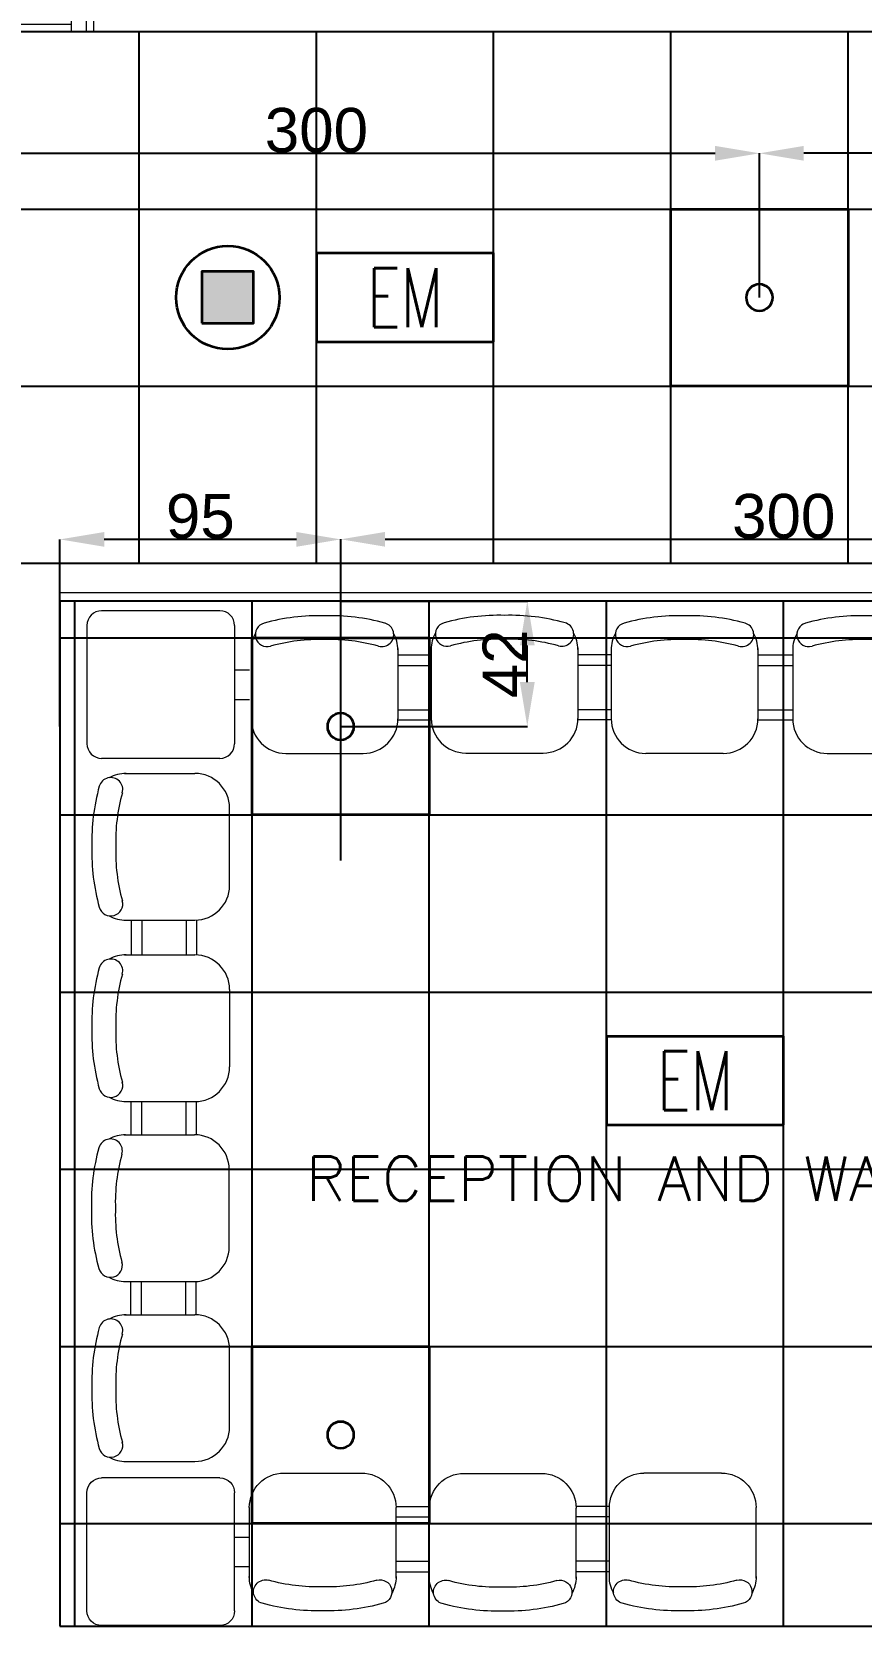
# Model space of a CAD drawing. Header units: inches. Extents: x -12418 to 57169, y -29325 to 19878.
# Drawn here: x 23854 to 26662, y -6347 to -947 of the extents above; entities that cross this region are included whole.
import ezdxf
from ezdxf.enums import TextEntityAlignment as Align

# ---------------------------------------------------------------- set-up
doc = ezdxf.new("R2010")
doc.units = ezdxf.units.IN
doc.header["$LTSCALE"] = 25
doc.header["$MEASUREMENT"] = 0
doc.header["$PDMODE"] = 3
doc.layers.get('0').update_dxf_attribs({"color": 8})
doc.layers.get('Defpoints').update_dxf_attribs({"color": 8})
for name, color, linetype, lineweight in [('00-Ground Floor$0$72_EGR_BASE_TEXT', 252, 'Continuous', 5), ('00-Ground Floor$0$Aluminum', 251, 'Continuous', 5), ('00-Ground Floor$0$LOADING', 253, 'Continuous', 5), ('00-Ground Floor$0$Walls', 251, 'Continuous', 5), ('E-DIM', 6, 'Continuous', 18), ('E-LITE-CIRC-NUMB', 6, 'Continuous', 25), ('E-LITE-CLNG', 150, 'Continuous', 35), ('E-LITE-CLNG @ 100', 150, 'Continuous', 35), ('E-LITE-CTRL', 6, 'Continuous', 25), ('T-INTC-CLNG @ 100', 33, 'Continuous', 35), ('T-INTC-DEVC-NUMB', 2, 'Continuous', 25)]:
    doc.layers.add(name, color=color, linetype=linetype, lineweight=lineweight)
doc.layers.add('00-Ground Floor$0$False Ceiling', color=251, linetype='Continuous')
doc.styles.add('00-Ground Floor$0$SIMPLEX', font='SIMPLEX.shx', dxfattribs={"height": 150})
doc.styles.add('00-Ground Floor$0$Standard', font='arial.ttf')
doc.styles.add('DC_Simplex', font='SIMPLEX.shx', dxfattribs={"width": 0.7})
doc.styles.get("Standard").update_dxf_attribs({"font": 'arial.ttf'})
doc.dimstyles.get("Standard").update_dxf_attribs({"dimtxt": 150, "dimasz": 150, "dimexe": 0.18, "dimexo": 0.0625, "dimgap": 1, "dimtad": 1, "dimdec": 0, "dimlfac": 0.1, "dimzin": 0, "dimdsep": 46, "dimtxsty": 'Standard', "dimcen": 0.09, "dimclrd": 256, "dimclrt": 7, "dimadec": 0, "dimazin": 0, "dimtfac": 1, "dimtdec": 0, "dimtofl": 0, "dimtmove": 0, "dimatfit": 3, "dimfxl": 1, "dimtolj": 1, "dimtzin": 0, "dimarcsym": 0})

# ---------------------------------------------------------------- blocks, each defined once
blk = doc.blocks.new('00-Ground Floor$0$3 seats beam chair')
at = {"layer": '00-Ground Floor$0$LOADING', "ltscale": 20}
for p, q in [((-740534, -1008988.2), (-740317.9, -1008988.2)), ((-740534, -1008988.2), (-740295.5, -1008988.2)), ((-740178.3, -1009367.9), (-740178.3, -1009105.4)), ((-740534, -1009485), (-740295.5, -1009485)), ((-740511, -1009485), (-740511, -1009602.9)), ((-740474.9, -1009485), (-740474.9, -1009602.9)), ((-740325, -1009485), (-740325, -1009602.9)), ((-740290.3, -1009484.9), (-740290.3, -1009602.9)), ((-740534, -1009602.8), (-740295.5, -1009602.8)), ((-740178.3, -1009720), (-740178.3, -1009982.5)), ((-740534, -1010099.7), (-740295.5, -1010099.7)), ((-740534, -1010099.7), (-740317.9, -1010099.7)), ((-740512.3, -1010099.6), (-740512.3, -1010212.3)), ((-740476.2, -1010099.6), (-740476.2, -1010212.3)), ((-740326.3, -1010099.6), (-740326.3, -1010212.3)), ((-740291.5, -1010099.6), (-740291.5, -1010212.4)), ((-740535.3, -1010212.3), (-740319.1, -1010212.3)), ((-740535.3, -1010212.3), (-740296.7, -1010212.3)), ((-740179.5, -1010592), (-740179.5, -1010329.5)), ((-740535.3, -1010709.2), (-740296.7, -1010709.2)), ((-740512.3, -1010821.9), (-740512.3, -1010709.2)), ((-740476.2, -1010821.9), (-740476.2, -1010709.2)), ((-740326.3, -1010821.9), (-740326.3, -1010709.2)), ((-740291.5, -1010821.9), (-740291.5, -1010709.1)), ((-740534, -1010821.8), (-740295.5, -1010821.8)), ((-740534, -1010821.8), (-740317.9, -1010821.8)), ((-740178.3, -1011201.5), (-740178.3, -1010939)), ((-740534, -1011318.7), (-740295.5, -1011318.7))]:
    blk.add_line(p, q, dxfattribs=at)
for centre, radius, start, end in [((-740528.8, -1009105.4), 117.2, 90, 118.9699), ((-740295.5, -1009105.4), 117.2, 0, 90), ((-739957.4, -1009217.1), 687.4, 164.361, 181.6247), ((-740580.4, -1009042.7), 40.5, 344.361, 164.361), ((-739957.4, -1009217.1), 606.4, 164.361, 181.8419), ((-739957.4, -1009256.1), 687.4, 178.3753, 195.639), ((-739957.4, -1009256.1), 606.4, 178.1581, 195.639), ((-740295.5, -1009367.9), 117.2, 270, 0), ((-740580.4, -1009430.5), 40.5, 195.639, 15.639), ((-740528.8, -1009367.9), 117.2, 241.0301, 270), ((-740580.4, -1009657.4), 40.5, 344.361, 164.361), ((-740528.8, -1009720), 117.2, 90, 118.9699), ((-740295.5, -1009720), 117.2, 0, 90), ((-739957.4, -1009831.8), 687.4, 164.361, 181.6247), ((-739957.4, -1009831.8), 606.4, 164.361, 181.8419), ((-739957.4, -1009870.8), 687.4, 178.3753, 195.639), ((-739957.4, -1009870.8), 606.4, 178.1581, 195.639), ((-740295.5, -1009982.5), 117.2, 270, 0), ((-740580.4, -1010045.1), 40.5, 195.639, 15.639), ((-740528.8, -1009982.5), 117.2, 241.0301, 270), ((-740581.6, -1010266.9), 40.5, 344.361, 164.361), ((-740530.1, -1010329.5), 117.2, 90, 118.9699), ((-740296.7, -1010329.5), 117.2, 0, 90), ((-739958.7, -1010441.3), 687.4, 164.361, 181.6247), ((-739958.7, -1010441.3), 606.4, 164.361, 181.8419), ((-739958.7, -1010480.3), 687.4, 178.3753, 195.639), ((-739958.7, -1010480.3), 606.4, 178.1581, 195.639), ((-740296.7, -1010592), 117.2, 270, 0), ((-740581.6, -1010654.6), 40.5, 195.639, 15.639), ((-740530.1, -1010592), 117.2, 241.0301, 270), ((-740528.8, -1010939), 117.2, 90, 118.9699), ((-740295.5, -1010939), 117.2, 0, 90), ((-739957.4, -1011050.8), 687.4, 164.361, 181.6247), ((-740580.4, -1010876.4), 40.5, 344.361, 164.361), ((-739957.4, -1011050.8), 606.4, 164.361, 181.8419), ((-739957.4, -1011089.8), 687.4, 178.3753, 195.639), ((-739957.4, -1011089.8), 606.4, 178.1581, 195.639), ((-740295.5, -1011201.5), 117.2, 270, 0), ((-740580.4, -1011264.1), 40.5, 195.639, 15.639), ((-740528.8, -1011201.5), 117.2, 241.0301, 270)]:
    blk.add_arc(centre, radius, start, end, dxfattribs=at)
at = {"layer": '00-Ground Floor$0$LOADING', "ltscale": 10, "style": '00-Ground Floor$0$Standard'}
blk.add_attdef('NMF0003', text='', height=50, dxfattribs=at).set_placement((-740377, -1009031.1), align=Align.TOP_CENTER)
blk = doc.blocks.new('00-Ground Floor$0$GF21009T-P')
for p, q in [((0.4002, 0.5), (0, 0.5)), ((-0.0499, 0.4501), (-0.0499, 0.0499)), ((0.4501, 0.4501), (0.4501, 0.0499)), ((0.4501, 0.3), (0.5001, 0.3)), ((0.4501, 0.2), (0.5001, 0.2)), ((0.4002, 0), (0, 0))]:
    blk.add_line(p, q)
for centre, start, end in [((0, 0.4501), 90, 180), ((0.4002, 0.4501), 0, 90), ((0, 0.0499), 180, 270), ((0.4002, 0.0499), 270, 0)]:
    blk.add_arc(centre, 0.0499, start, end)
blk = doc.blocks.new('00-Ground Floor$0$3seater')
at = {"layer": '00-Ground Floor$0$LOADING', "ltscale": 20}
for p, q in [((-958973.1, -382949.7, 0), (-958973.1, -383188.2, 0)), ((-958476.3, -382949.7, 0), (-958476.3, -383188.2, 0)), ((-958476.3, -382949.7, 0), (-958476.3, -383165.8, 0)), ((-958363.6, -382948.4, 0), (-958363.6, -383187, 0)), ((-957866.8, -382948.4, 0), (-957866.8, -383164.5, 0)), ((-957866.8, -382948.4, 0), (-957866.8, -383187, 0)), ((-957754.1, -382949.7, 0), (-957754.1, -383188.2, 0)), ((-957754.1, -382949.7, 0), (-957754.1, -383165.8, 0)), ((-957257.3, -382949.7, 0), (-957257.3, -383188.2, 0)), ((-958476.3, -382971.4, 0), (-958363.6, -382971.4, 0)), ((-958476.3, -383007.5, 0), (-958363.6, -383007.5, 0)), ((-957754.1, -382971.4, 0), (-957866.8, -382971.4, 0)), ((-957754.1, -383007.5, 0), (-957866.8, -383007.5, 0)), ((-958476.3, -383157.4, 0), (-958363.6, -383157.4, 0)), ((-957754.1, -383157.4, 0), (-957866.8, -383157.4, 0)), ((-958476.3, -383192.2, 0), (-958363.5, -383192.2, 0)), ((-957754.1, -383192.2, 0), (-957866.9, -383192.2, 0)), ((-958856, -383305.4, 0), (-958593.5, -383305.4, 0)), ((-958246.5, -383304.2, 0), (-957984, -383304.2, 0)), ((-957374.4, -383305.4, 0), (-957636.9, -383305.4, 0))]:
    blk.add_line(p, q, dxfattribs=at)
for centre, radius, start, end in [((-958744.2, -383526.3, 0), 687.4, 88.3753, 105.639), ((-958705.2, -383526.3, 0), 687.4, 74.361, 91.6247), ((-958134.7, -383525, 0), 687.4, 88.3753, 105.639), ((-958095.7, -383525, 0), 687.4, 74.361, 91.6247), ((-957525.2, -383526.3, 0), 687.4, 88.3753, 105.639), ((-957486.2, -383526.3, 0), 687.4, 74.361, 91.6247), ((-958856, -382954.9, 0), 117.2, 151.0301, 180), ((-958918.6, -382903.3, 0), 40.5, 105.639, 285.639), ((-958530.8, -382903.3, 0), 40.5, 254.361, 74.361), ((-958593.5, -382954.9, 0), 117.2, 0, 28.9699), ((-958246.5, -382953.6, 0), 117.2, 151.0301, 180), ((-958309.1, -382902.1, 0), 40.5, 105.639, 285.639), ((-957921.3, -382902.1, 0), 40.5, 254.361, 74.361), ((-957984, -382953.6, 0), 117.2, 0, 28.9699), ((-957636.9, -382954.9, 0), 117.2, 151.0301, 180), ((-957699.6, -382903.3, 0), 40.5, 105.639, 285.639), ((-957311.8, -382903.3, 0), 40.5, 254.361, 74.361), ((-957374.4, -382954.9, 0), 117.2, 0, 28.9699), ((-958744.2, -383526.3, 0), 606.4, 88.1581, 105.639), ((-958705.2, -383526.3, 0), 606.4, 74.361, 91.8419), ((-958134.7, -383525, 0), 606.4, 88.1581, 105.639), ((-958095.7, -383525, 0), 606.4, 74.361, 91.8419), ((-957525.2, -383526.3, 0), 606.4, 88.1581, 105.639), ((-957486.2, -383526.3, 0), 606.4, 74.361, 91.8419), ((-958856, -383188.2, 0), 117.2, 180, 270), ((-958593.5, -383188.2, 0), 117.2, 270, 0), ((-958246.5, -383187, 0), 117.2, 180, 270), ((-957984, -383187, 0), 117.2, 270, 0), ((-957636.9, -383188.2, 0), 117.2, 180, 270), ((-957374.4, -383188.2, 0), 117.2, 270, 0)]:
    blk.add_arc(centre, radius, start, end, dxfattribs=at)
blk = doc.blocks.new('00-Ground Floor$0$A$C37be4daf')
at = {"layer": '00-Ground Floor$0$Aluminum'}
for p, q in [((1416, 598.2), (216, 598.2)), ((241, 498.2), (241, 598.2)), ((291, 548.2), (291, 598.2)), ((1341, 548.2), (1341, 598.2)), ((1391, 498.2), (1391, 598.2)), ((1391, 548.2), (241, 548.2)), ((291, 573.2), (1341, 573.2)), ((1416, 498.2), (216, 498.2))]:
    blk.add_line(p, q, dxfattribs=at)
at = {"layer": '00-Ground Floor$0$Walls'}
for p, q in [((216, 498.2), (216, 598.2)), ((1416, 498.2), (1416, 598.2))]:
    blk.add_line(p, q, dxfattribs=at)
blk = doc.blocks.new('00-Ground Floor$0$A$Ce9e1c4c3')
at = {"layer": '00-Ground Floor$0$False Ceiling', "color": 254, "linetype": 'Continuous'}
for p, q in [((-51182.1, -947.4, 0), (-87736.7, -947.4, 0)), ((-75782.1, -2747.4), (-75782.1, -947.4)), ((-75182.1, -2747.4), (-75182.1, -947.4)), ((-74582.1, -2747.4), (-74582.1, -947.4)), ((-73982.1, -2747.4), (-73982.1, -947.4)), ((-73382.1, -2747.4), (-73382.1, -947.4)), ((-87736.7, -1547.4), (-51182.1, -1547.4)), ((-87736.7, -2147.4), (-51182.1, -2147.4)), ((-87736.7, -2747.4, 0), (-51182.1, -2747.4, 0)), ((-76000, -6347.4), (-76000, -2875.8)), ((-75400, -6347.4), (-75400, -2875.8)), ((-74800, -6347.4), (-74800, -2875.8)), ((-74200, -6347.4), (-74200, -2875.8)), ((-73600, -6347.4), (-73600, -2875.8)), ((-76050.5, -3000), (-68650.5, -3000)), ((-76050.5, -3600), (-68650.5, -3600)), ((-76050.5, -4200), (-68650.5, -4200)), ((-76050.5, -4800), (-68650.5, -4800)), ((-76050.5, -5400), (-68650.5, -5400)), ((-76050.5, -6000), (-68650.5, -6000))]:
    blk.add_line(p, q, dxfattribs=at)
at = {"layer": '00-Ground Floor$0$False Ceiling', "color": 254}
for p, q in [((-68650.5, -2875.8, 0), (-76050.5, -2875.8, 0)), ((-76050.5, -2875.8, 0), (-76050.5, -6347.4, 0)), ((-76050.5, -6347.4, 0), (-70450.5, -6347.4, 0))]:
    blk.add_line(p, q, dxfattribs=at)
blk = doc.blocks.new('00-Ground Floor')
at = {"layer": '00-Ground Floor$0$Walls'}
for p, q in [((17732.9, -947.4, 0), (43417.9, -947.4, 0)), ((23749.5, -2747.4, 0), (29549.5, -2747.4, 0)), ((23949.5, -6347.4, 0), (23949.5, -2847.4, 0)), ((29549.5, -2847.4, 0), (23949.5, -2847.4, 0)), ((23949.5, -6347.4, 0), (29549.5, -6347.4, 0))]:
    blk.add_line(p, q, dxfattribs=at)
at = {"rotation": 180}
blk.add_blockref('00-Ground Floor$0$A$C37be4daf', (24278.9, -349.2, 0), dxfattribs=at)
at = {"layer": '00-Ground Floor$0$False Ceiling', "color": 254}
blk.add_blockref('00-Ground Floor$0$A$Ce9e1c4c3', (100000, 0), dxfattribs=at)
at = {"layer": '00-Ground Floor$0$LOADING', "extrusion": (-1.27212e-09, 3.51192e-12, 1), "xscale": 1000, "yscale": 1000, "zscale": 1000, "rotation": 359.9999954191753}
blk.add_blockref('00-Ground Floor$0$GF21009T-P', (24090.7, -3408.3, 0), dxfattribs=at)
at = {"layer": '00-Ground Floor$0$LOADING', "rotation": 270}
blk.add_blockref('00-Ground Floor$0$3 seats beam chair', (1035915.6, -743569.6, 0), dxfattribs=at)
at = {"layer": '00-Ground Floor$0$LOADING'}
blk.add_blockref('00-Ground Floor$0$3 seats beam chair', (764702.1, 1005529, 0), dxfattribs=at)
at = {"layer": '00-Ground Floor$0$LOADING', "xscale": -1, "rotation": 180}
blk.add_blockref('00-Ground Floor$0$3seater', (983563.9, -389134.4, 0), dxfattribs=at)
at = {"layer": '00-Ground Floor$0$LOADING', "extrusion": (-1.27212e-09, -3.51192e-12, 1), "xscale": -1000, "yscale": 1000, "zscale": 1000, "rotation": 180.0000045808248}
blk.add_blockref('00-Ground Floor$0$GF21009T-P', (24090.7, -5845.7, 0), dxfattribs=at)
at = {"layer": '00-Ground Floor$0$72_EGR_BASE_TEXT', "insert": (27077.8, -4756.6), "char_height": 150, "attachment_point": 2, "style": '00-Ground Floor$0$SIMPLEX'}
blk.add_mtext('RECEPTION AND WAITING AREA / CARDIOLOGY', dxfattribs=at)
blk = doc.blocks.new('*U178')
blk.add_lwpolyline([(-300, 300), (-300, -300), (300, -300), (300, 300)], close=True)
blk.add_circle((0, 0), 45)
at = {"layer": 'E-LITE-CIRC-NUMB', "style": 'DC_Simplex', "width": 0.7, "flags": 8}
blk.add_attdef('CIRCUIT', text='', height=200, rotation=0, dxfattribs=at).set_placement((-473.9, 300), align=Align.RIGHT)
at = {"layer": 'E-LITE-CTRL', "style": 'DC_Simplex', "width": 0.7, "flags": 8}
blk.add_attdef('CONTROL', (1118.9, -935), '', height=200, rotation=360, dxfattribs=at)
blk = doc.blocks.new('*U13')
blk.add_lwpolyline([(-300, 300), (-300, -300), (300, -300), (300, 300)], close=True)
blk.add_circle((0, 0), 45)
at = {"layer": 'E-LITE-CIRC-NUMB', "style": 'DC_Simplex', "width": 0.7, "flags": 8}
blk.add_attdef('CIRCUIT', text='', height=200, rotation=0, dxfattribs=at).set_placement((-473.9, 300), align=Align.RIGHT)
at = {"layer": 'E-LITE-CTRL', "style": 'DC_Simplex', "width": 0.7, "flags": 8}
blk.add_attdef('CONTROL', (1118.9, -935), '', height=200, rotation=360, dxfattribs=at)
blk = doc.blocks.new('DC_LT-CL-Emergency')
blk.add_lwpolyline([(3, -1.5), (3, 1.5), (-3, 1.5), (-3, -1.5)], close=True)
at = {"style": 'DC_Simplex', "width": 0.7}
blk.add_text('EM', height=2, rotation=360, dxfattribs=at).set_placement((0, 0), align=Align.MIDDLE_CENTER)
at = {"layer": 'E-LITE-CTRL', "style": 'DC_Simplex', "width": 0.7, "flags": 8}
blk.add_attdef('CONTROL', (4.739, -1.5), '', height=2, rotation=360, dxfattribs=at)
blk = doc.blocks.new('*U58')
blk.add_lwpolyline([(-300, 300), (-300, -300), (300, -300), (300, 300)], close=True)
blk.add_circle((0, 0), 45)
at = {"layer": 'E-LITE-CIRC-NUMB', "style": 'DC_Simplex', "width": 0.7, "flags": 8}
blk.add_attdef('CIRCUIT', text='', height=200, rotation=0, dxfattribs=at).set_placement((-473.9, 300), align=Align.RIGHT)
at = {"layer": 'E-LITE-CTRL', "style": 'DC_Simplex', "width": 0.7, "flags": 8}
blk.add_attdef('CONTROL', (1118.9, -935), '', height=200, rotation=360, dxfattribs=at)
blk = doc.blocks.new('DC_PA-CL-Speaker')
blk.add_hatch(color=256).paths.add_polyline_path([(-0.883, -0.87), (0.865, -0.87), (0.865, 0.878), (-0.883, 0.878)])
blk.add_lwpolyline([(-0.883, -0.87), (0.865, -0.87), (0.865, 0.878), (-0.883, 0.878)], close=True)
blk.add_circle((0, 0), 1.75)
at = {"layer": 'T-INTC-DEVC-NUMB', "style": 'DC_Simplex', "width": 0.7}
blk.add_attdef('DC_CONTROL', (3.364, 2.471), '', height=2, rotation=360, dxfattribs=at)
blk = doc.blocks.new('*D310')
at = {"layer": 'Defpoints', "color": 0, "transparency": 16777216}
for p in [(27900, -2666.2), (27900, -3000), (24900.3, -3754.1)]:
    blk.add_point(p, dxfattribs=at)
at = {"layer": 'E-DIM', "color": 0, "lineweight": -2, "transparency": 16777216}
for p, q in [((24900.3, -3754), (24900.3, -2666)), ((27900, -2999.9), (27900, -2666))]:
    blk.add_line(p, q, dxfattribs=at)
at = {"layer": 'E-DIM', "lineweight": -2, "transparency": 16777216}
blk.add_line((25050.3, -2666.2), (27750, -2666.2), dxfattribs=at)
at = {"layer": 'E-DIM', "transparency": 16777216}
for points in [[(25050.3, -2641.2), (25050.3, -2691.2), (24900.3, -2666.2)], [(27750, -2641.2), (27750, -2691.2), (27900, -2666.2)]]:
    blk.add_solid(points, dxfattribs=at)
at = {"layer": 'E-DIM', "color": 7, "transparency": 16777216, "insert": (26400.2, -2588.5), "char_height": 150, "attachment_point": 5}
blk.add_mtext('\\A1;300', dxfattribs=at)
blk = doc.blocks.new('*D349')
at = {"layer": 'Defpoints', "color": 0, "transparency": 16777216}
for p in [(23949.5, -2666.5), (23949.5, -3300, 0), (24900, -3300)]:
    blk.add_point(p, dxfattribs=at)
at = {"layer": 'E-DIM', "color": 0, "lineweight": -2, "transparency": 16777216}
for p, q in [((23949.5, -3299.9), (23949.5, -2666.4)), ((24900, -3299.9), (24900, -2666.4))]:
    blk.add_line(p, q, dxfattribs=at)
at = {"layer": 'E-DIM', "lineweight": -2, "transparency": 16777216}
blk.add_line((24750, -2666.5), (24099.5, -2666.5), dxfattribs=at)
at = {"layer": 'E-DIM', "transparency": 16777216}
for points in [[(24099.5, -2641.5), (24099.5, -2691.5), (23949.5, -2666.5)], [(24750, -2641.5), (24750, -2691.5), (24900, -2666.5)]]:
    blk.add_solid(points, dxfattribs=at)
at = {"layer": 'E-DIM', "color": 7, "transparency": 16777216, "insert": (24424.8, -2589), "char_height": 150, "attachment_point": 5}
blk.add_mtext('\\A1;95', dxfattribs=at)
blk = doc.blocks.new('*D350')
at = {"layer": 'Defpoints', "color": 0, "transparency": 16777216}
for p in [(24900, -2875.8, 0), (25531.9, -2875.8), (24900, -3300)]:
    blk.add_point(p, dxfattribs=at)
at = {"layer": 'E-DIM', "color": 0, "lineweight": -2, "transparency": 16777216}
for p, q in [((24900.1, -2875.8), (25532.1, -2875.8)), ((24900.1, -3300), (25532.1, -3300))]:
    blk.add_line(p, q, dxfattribs=at)
at = {"layer": 'E-DIM', "lineweight": -2, "transparency": 16777216}
blk.add_line((25531.9, -3150), (25531.9, -3025.8), dxfattribs=at)
at = {"layer": 'E-DIM', "transparency": 16777216}
for points in [[(25506.9, -3025.8), (25556.9, -3025.8), (25531.9, -2875.8)], [(25506.9, -3150), (25556.9, -3150), (25531.9, -3300)]]:
    blk.add_solid(points, dxfattribs=at)
at = {"layer": 'E-DIM', "color": 7, "transparency": 16777216, "insert": (25455.6, -3087.9), "char_height": 150, "attachment_point": 5, "rotation": 90}
blk.add_mtext('\\A1;42', dxfattribs=at)
blk = doc.blocks.new('*D382')
at = {"layer": 'Defpoints', "color": 0, "transparency": 16777216}
for p in [(26317.9, -1358.7), (26317.9, -1847.4), (29317.9, -1847.4)]:
    blk.add_point(p, dxfattribs=at)
at = {"layer": 'E-DIM', "color": 0, "lineweight": -2, "transparency": 16777216}
for p, q in [((26317.9, -1847.4), (26317.9, -1358.5)), ((29317.9, -1847.4), (29317.9, -1358.5))]:
    blk.add_line(p, q, dxfattribs=at)
at = {"layer": 'E-DIM', "lineweight": -2, "transparency": 16777216}
blk.add_line((29167.9, -1358.7), (26467.9, -1358.7), dxfattribs=at)
at = {"layer": 'E-DIM', "transparency": 16777216}
for points in [[(26467.9, -1333.7), (26467.9, -1383.7), (26317.9, -1358.7)], [(29167.9, -1333.7), (29167.9, -1383.7), (29317.9, -1358.7)]]:
    blk.add_solid(points, dxfattribs=at)
at = {"layer": 'E-DIM', "color": 7, "transparency": 16777216, "insert": (27817.9, -1281.1), "char_height": 150, "attachment_point": 5}
blk.add_mtext('\\A1;300', dxfattribs=at)
blk = doc.blocks.new('*D383')
at = {"layer": 'Defpoints', "color": 0, "transparency": 16777216}
for p in [(26317.9, -1358.7), (23317.9, -1847.4), (26317.9, -1847.4)]:
    blk.add_point(p, dxfattribs=at)
at = {"layer": 'E-DIM', "color": 0, "lineweight": -2, "transparency": 16777216}
for p, q in [((23317.9, -1847.4), (23317.9, -1358.5)), ((26317.9, -1847.4), (26317.9, -1358.5))]:
    blk.add_line(p, q, dxfattribs=at)
at = {"layer": 'E-DIM', "lineweight": -2, "transparency": 16777216}
blk.add_line((23467.9, -1358.7), (26167.9, -1358.7), dxfattribs=at)
at = {"layer": 'E-DIM', "transparency": 16777216}
for points in [[(23467.9, -1333.7), (23467.9, -1383.7), (23317.9, -1358.7)], [(26167.9, -1333.7), (26167.9, -1383.7), (26317.9, -1358.7)]]:
    blk.add_solid(points, dxfattribs=at)
at = {"layer": 'E-DIM', "color": 7, "transparency": 16777216, "insert": (24817.9, -1281.1), "char_height": 150, "attachment_point": 5}
blk.add_mtext('\\A1;300', dxfattribs=at)

msp = doc.modelspace()

# ---------------------------------------------------------------- block references
msp.add_blockref('00-Ground Floor', (0, 0))
at = {"layer": 'E-LITE-CLNG', "xscale": -1}
for name, p in [('*U58', (26317.9, -1847.4)), ('*U178', (24900, -3300)), ('*U13', (24900, -5700))]:
    msp.add_blockref(name, p, dxfattribs=at)
at = {"layer": 'E-LITE-CLNG @ 100', "xscale": 100, "yscale": 100, "zscale": 100}
for p in [(25117.9, -1847.4), (26100, -4500)]:
    msp.add_blockref('DC_LT-CL-Emergency', p, dxfattribs=at)
at = {"layer": 'T-INTC-CLNG @ 100', "xscale": 100, "yscale": 100, "zscale": 100}
msp.add_blockref('DC_PA-CL-Speaker', (24517.9, -1847.4), dxfattribs=at)

# ---------------------------------------------------------------- dimensions: what is measured, and where the dimension line sits
at = {"layer": 'E-DIM'}
for base, p1, p2, angle, picture, middle in [((26317.9, -1358.7), (23317.9, -1847.4), (26317.9, -1847.4), 180, '*D383', (24817.9, -1281.1)), ((26317.9, -1358.7), (29317.9, -1847.4), (26317.9, -1847.4), 0, '*D382', (27817.9, -1281.1)), ((25531.9, -2875.8), (24900, -3300), (24900, -2875.8, 0), 90, '*D350', (25455.6, -3087.9))]:
    dim = msp.add_linear_dim(base=base, p1=p1, p2=p2, angle=angle, dimstyle='Standard', dxfattribs=at)
    dim.commit()
    dim.dimension.update_dxf_attribs({"geometry": picture, "text_midpoint": middle})
for base, p1, p2, picture, middle in [((23949.5, -2666.5), (24900, -3300), (23949.5, -3300, 0), '*D349', (24424.8, -2589)), ((27900, -2666.2), (24900.3, -3754.1), (27900, -3000), '*D310', (26400.2, -2588.5))]:
    dim = msp.add_linear_dim(base=base, p1=p1, p2=p2, dimstyle='Standard', dxfattribs=at)
    dim.commit()
    dim.dimension.update_dxf_attribs({"geometry": picture, "text_midpoint": middle})

doc.saveas('drawing.dxf')
